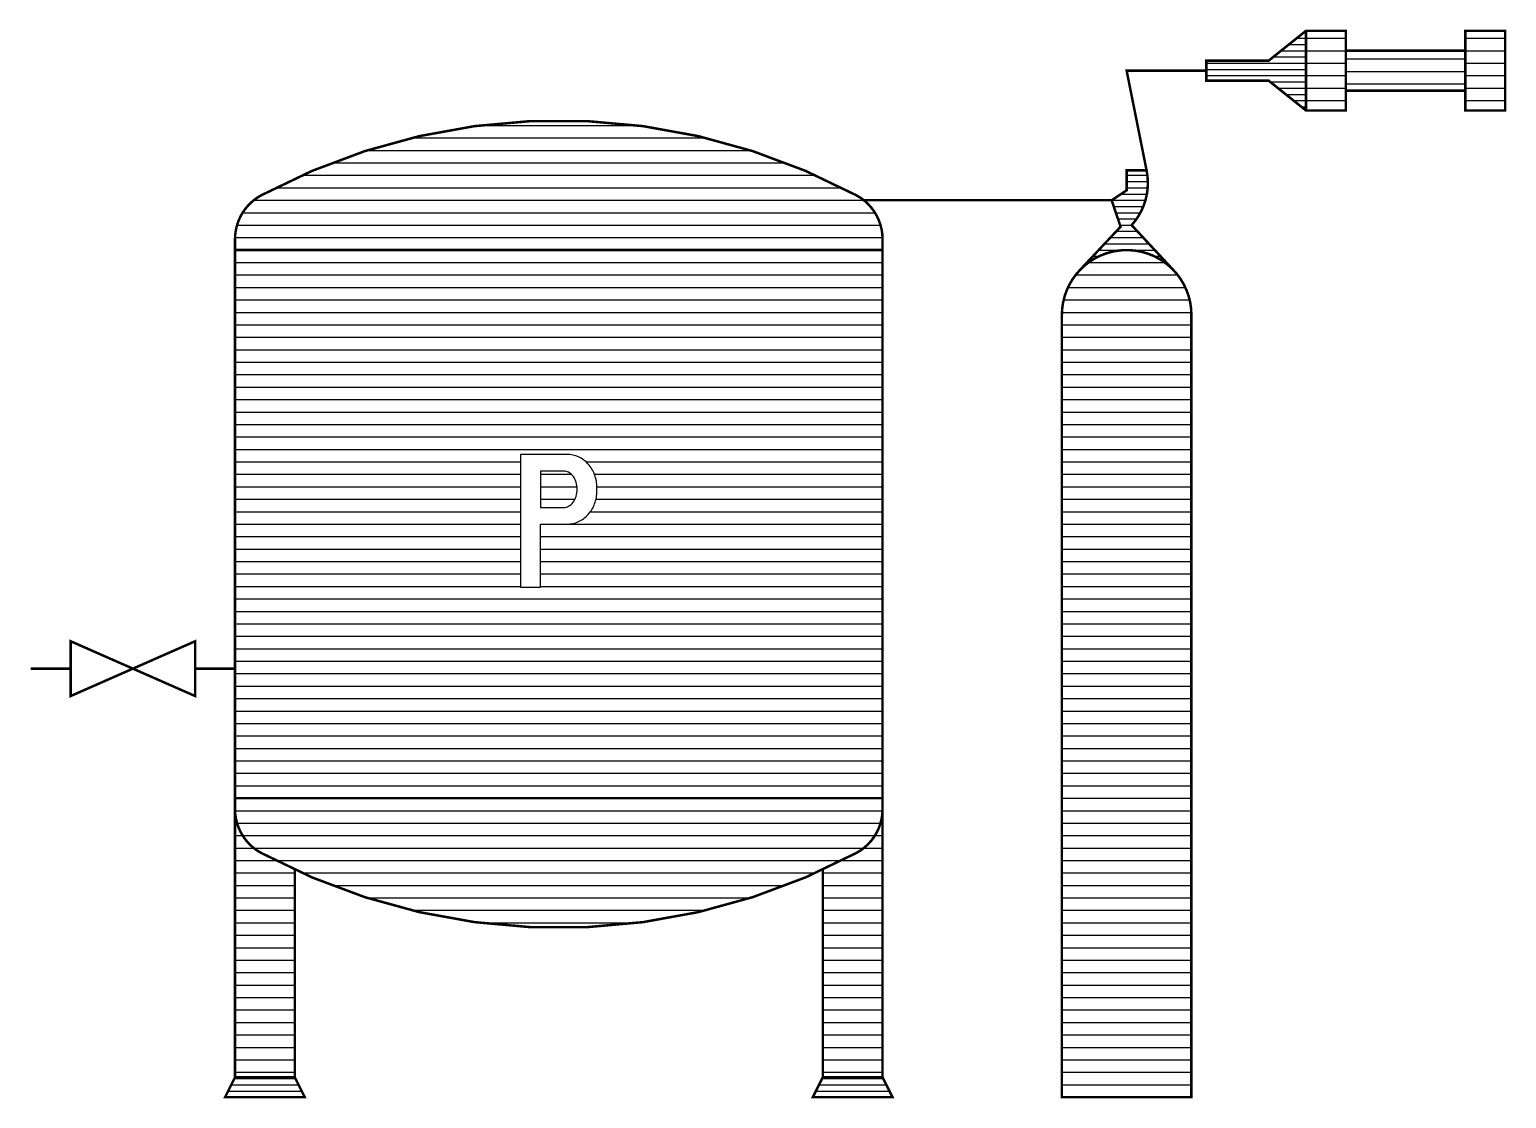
# Model space of a CAD drawing. Header units: millimetres. Extents: x -3 to 2253, y -3 to 1300.
# Drawn here: x 1507.44 to 1522.26, y 107.49 to 118.21 of the extents above; entities that cross this region are included whole.
import ezdxf

# ---------------------------------------------------------------- set-up
doc = ezdxf.new("R2010")
doc.units = ezdxf.units.MM
doc.layers.add('ROOD', color=1, linetype='Continuous')
doc.layers.add('VEILIG', color=7, linetype='Continuous')

# ---------------------------------------------------------------- blocks, each defined once
blk = doc.blocks.new('*X147')
at = {"color": 0}
for p, q in [((25.325, 10.875), (31.825, 10.875)), ((25.325, 10.75), (31.825, 10.75)), ((25.325, 10.625), (31.825, 10.625)), ((25.325, 10.5), (31.825, 10.5)), ((25.325, 10.375), (31.825, 10.375)), ((25.325, 10.25), (31.825, 10.25)), ((25.325, 10.125), (31.825, 10.125)), ((25.325, 10), (31.825, 10)), ((25.325, 9.875), (31.825, 9.875)), ((25.325, 9.75), (31.825, 9.75)), ((25.325, 9.625), (31.825, 9.625)), ((25.325, 9.5), (31.825, 9.5)), ((25.325, 9.375), (31.825, 9.375)), ((25.325, 9.25), (31.825, 9.25)), ((25.325, 9.125), (31.825, 9.125)), ((25.325, 9), (31.825, 9)), ((25.325, 8.875), (28.191, 8.875)), ((25.325, 8.75), (28.191, 8.75)), ((28.391, 8.75), (28.702, 8.75)), ((28.848, 8.875), (31.825, 8.875)), ((28.933, 8.75), (31.825, 8.75)), ((25.325, 8.625), (28.191, 8.625)), ((28.391, 8.625), (28.758, 8.625)), ((28.958, 8.625), (31.825, 8.625)), ((25.325, 8.5), (28.191, 8.5)), ((28.391, 8.5), (28.738, 8.5)), ((28.949, 8.5), (31.825, 8.5)), ((25.325, 8.375), (28.191, 8.375)), ((28.892, 8.375), (31.825, 8.375)), ((25.325, 8.25), (28.191, 8.25)), ((28.658, 8.25), (31.825, 8.25)), ((25.325, 8.125), (28.191, 8.125)), ((28.391, 8.125), (31.825, 8.125)), ((25.325, 8), (28.191, 8)), ((25.325, 7.875), (28.191, 7.875)), ((28.391, 8), (31.825, 8)), ((28.391, 7.875), (31.825, 7.875)), ((25.325, 7.75), (28.191, 7.75)), ((28.391, 7.75), (31.825, 7.75)), ((25.325, 7.625), (28.191, 7.625)), ((28.391, 7.625), (31.825, 7.625)), ((25.325, 7.5), (31.825, 7.5)), ((25.325, 7.375), (31.825, 7.375)), ((25.325, 7.25), (31.825, 7.25)), ((25.325, 7.125), (31.825, 7.125)), ((25.325, 7), (31.825, 7)), ((25.325, 6.875), (31.825, 6.875)), ((25.325, 6.75), (31.825, 6.75)), ((25.325, 6.625), (31.825, 6.625)), ((25.325, 6.5), (31.825, 6.5)), ((25.325, 6.375), (31.825, 6.375)), ((25.325, 6.25), (31.825, 6.25)), ((25.325, 6.125), (31.825, 6.125)), ((25.325, 6), (31.825, 6)), ((25.325, 5.875), (31.825, 5.875)), ((25.325, 5.75), (31.825, 5.75)), ((25.325, 5.625), (31.825, 5.625))]:
    blk.add_line(p, q, dxfattribs=at)
blk = doc.blocks.new('*X146')
at = {"color": 0}
for p, q in [((34.275, 11.75), (34.483, 11.75)), ((34.275, 11.688), (34.488, 11.688)), ((34.275, 11.625), (34.486, 11.625)), ((34.125, 11.5), (34.464, 11.5)), ((34.146, 11.438), (34.442, 11.438)), ((34.219, 11.562), (34.478, 11.562)), ((34.166, 11.375), (34.413, 11.375)), ((34.187, 11.312), (34.375, 11.312)), ((34.111, 11.125), (34.441, 11.125)), ((34.169, 11.188), (34.383, 11.188)), ((34.208, 11.25), (34.325, 11.25)), ((33.994, 11), (34.557, 11)), ((34.052, 11.062), (34.499, 11.062)), ((33.876, 10.875), (33.892, 10.875)), ((33.935, 10.938), (33.997, 10.938)), ((34.553, 10.938), (34.616, 10.938)), ((34.658, 10.875), (34.674, 10.875)), ((33.818, 10.812), (33.818, 10.812)), ((34.732, 10.812), (34.732, 10.812))]:
    blk.add_line(p, q, dxfattribs=at)
blk = doc.blocks.new('*X145')
at = {"color": 0}
for p, q in [((35.903, 13.062), (36.075, 13.062)), ((35.981, 13.125), (36.075, 13.125)), ((36.059, 13.188), (36.075, 13.188)), ((35.747, 12.938), (36.075, 12.938)), ((35.825, 13), (36.075, 13)), ((35.075, 12.875), (36.075, 12.875)), ((35.075, 12.812), (36.075, 12.812)), ((35.075, 12.75), (36.075, 12.75)), ((35.715, 12.688), (36.075, 12.688)), ((35.794, 12.625), (36.075, 12.625)), ((35.872, 12.562), (36.075, 12.562)), ((35.95, 12.5), (36.075, 12.5)), ((36.028, 12.438), (36.075, 12.438))]:
    blk.add_line(p, q, dxfattribs=at)
blk = doc.blocks.new('*X144')
at = {"color": 0}
for p, q in [((36.475, 12.875), (37.675, 12.875)), ((36.475, 12.75), (37.675, 12.75)), ((36.475, 12.625), (37.675, 12.625))]:
    blk.add_line(p, q, dxfattribs=at)
blk = doc.blocks.new('*X143')
at = {"color": 0}
for p, q in [((37.675, 13.125), (38.075, 13.125)), ((37.675, 13), (38.075, 13)), ((37.675, 12.875), (38.075, 12.875)), ((37.675, 12.75), (38.075, 12.75)), ((37.675, 12.625), (38.075, 12.625)), ((37.675, 12.5), (38.075, 12.5))]:
    blk.add_line(p, q, dxfattribs=at)
blk = doc.blocks.new('*X142')
at = {"color": 0}
for p, q in [((36.075, 13.125), (36.475, 13.125)), ((36.075, 13), (36.475, 13)), ((36.075, 12.875), (36.475, 12.875)), ((36.075, 12.75), (36.475, 12.75)), ((36.075, 12.625), (36.475, 12.625)), ((36.075, 12.5), (36.475, 12.5))]:
    blk.add_line(p, q, dxfattribs=at)
blk = doc.blocks.new('*X141')
at = {"color": 0}
for p, q in [((33.892, 10.875), (34.658, 10.875)), ((33.762, 10.75), (34.787, 10.75)), ((33.686, 10.625), (34.864, 10.625)), ((33.642, 10.5), (34.907, 10.5)), ((33.625, 10.375), (34.924, 10.375)), ((33.625, 10.25), (34.925, 10.25)), ((33.625, 10.125), (34.925, 10.125)), ((33.625, 10), (34.925, 10)), ((33.625, 9.875), (34.925, 9.875)), ((33.625, 9.75), (34.925, 9.75)), ((33.625, 9.625), (34.925, 9.625)), ((33.625, 9.5), (34.925, 9.5)), ((33.625, 9.375), (34.925, 9.375)), ((33.625, 9.25), (34.925, 9.25)), ((33.625, 9.125), (34.925, 9.125)), ((33.625, 9), (34.925, 9)), ((33.625, 8.875), (34.925, 8.875)), ((33.625, 8.75), (34.925, 8.75)), ((33.625, 8.625), (34.925, 8.625)), ((33.625, 8.5), (34.925, 8.5)), ((33.625, 8.375), (34.925, 8.375)), ((33.625, 8.25), (34.925, 8.25)), ((33.625, 8.125), (34.925, 8.125)), ((33.625, 8), (34.925, 8)), ((33.625, 7.875), (34.925, 7.875)), ((33.625, 7.75), (34.925, 7.75)), ((33.625, 7.625), (34.925, 7.625)), ((33.625, 7.5), (34.925, 7.5)), ((33.625, 7.375), (34.925, 7.375)), ((33.625, 7.25), (34.925, 7.25)), ((33.625, 7.125), (34.925, 7.125)), ((33.625, 7), (34.925, 7)), ((33.625, 6.875), (34.925, 6.875)), ((33.625, 6.75), (34.925, 6.75)), ((33.625, 6.625), (34.925, 6.625)), ((33.625, 6.5), (34.925, 6.5)), ((33.625, 6.375), (34.925, 6.375)), ((33.625, 6.25), (34.925, 6.25)), ((33.625, 6.125), (34.925, 6.125)), ((33.625, 6), (34.925, 6)), ((33.625, 5.875), (34.925, 5.875)), ((33.625, 5.75), (34.925, 5.75)), ((33.625, 5.625), (34.925, 5.625)), ((33.625, 5.5), (34.925, 5.5)), ((33.625, 5.375), (34.925, 5.375)), ((33.625, 5.25), (34.925, 5.25)), ((33.625, 5.125), (34.925, 5.125)), ((33.625, 5), (34.925, 5)), ((33.625, 4.875), (34.925, 4.875)), ((33.625, 4.75), (34.925, 4.75)), ((33.625, 4.625), (34.925, 4.625)), ((33.625, 4.5), (34.925, 4.5)), ((33.625, 4.375), (34.925, 4.375)), ((33.625, 4.25), (34.925, 4.25)), ((33.625, 4.125), (34.925, 4.125)), ((33.625, 4), (34.925, 4)), ((33.625, 3.875), (34.925, 3.875)), ((33.625, 3.75), (34.925, 3.75)), ((33.625, 3.625), (34.925, 3.625)), ((33.625, 3.5), (34.925, 3.5)), ((33.625, 3.375), (34.925, 3.375)), ((33.625, 3.25), (34.925, 3.25)), ((33.625, 3.125), (34.925, 3.125)), ((33.625, 3), (34.925, 3)), ((33.625, 2.875), (34.925, 2.875)), ((33.625, 2.75), (34.925, 2.75)), ((33.625, 2.625), (34.925, 2.625))]:
    blk.add_line(p, q, dxfattribs=at)
blk = doc.blocks.new('*X140')
at = {"color": 0}
for p, q in [((31.219, 2.688), (31.831, 2.688)), ((31.156, 2.562), (31.894, 2.562)), ((31.187, 2.625), (31.862, 2.625))]:
    blk.add_line(p, q, dxfattribs=at)
blk = doc.blocks.new('*X139')
at = {"color": 0}
for p, q in [((25.319, 2.688), (25.931, 2.688)), ((25.256, 2.562), (25.994, 2.562)), ((25.287, 2.625), (25.962, 2.625))]:
    blk.add_line(p, q, dxfattribs=at)
blk = doc.blocks.new('*X138')
at = {"color": 0}
for p, q in [((31.825, 5.375), (31.825, 5.375)), ((31.805, 5.25), (31.825, 5.25)), ((31.748, 5.125), (31.825, 5.125)), ((31.637, 5), (31.825, 5)), ((31.225, 4.75), (31.825, 4.75)), ((31.416, 4.875), (31.825, 4.875)), ((31.225, 4.625), (31.825, 4.625)), ((31.225, 4.5), (31.825, 4.5)), ((31.225, 4.375), (31.825, 4.375)), ((31.225, 4.25), (31.825, 4.25)), ((31.225, 4.125), (31.825, 4.125)), ((31.225, 4), (31.825, 4)), ((31.225, 3.875), (31.825, 3.875)), ((31.225, 3.75), (31.825, 3.75)), ((31.225, 3.625), (31.825, 3.625)), ((31.225, 3.5), (31.825, 3.5)), ((31.225, 3.375), (31.825, 3.375)), ((31.225, 3.25), (31.825, 3.25)), ((31.225, 3.125), (31.825, 3.125)), ((31.225, 3), (31.825, 3)), ((31.225, 2.875), (31.825, 2.875)), ((31.225, 2.75), (31.825, 2.75))]:
    blk.add_line(p, q, dxfattribs=at)
blk = doc.blocks.new('*X137')
at = {"color": 0}
for p, q in [((25.325, 5.375), (25.325, 5.375)), ((25.325, 5.25), (25.345, 5.25)), ((25.325, 5.125), (25.401, 5.125)), ((25.325, 5), (25.513, 5)), ((25.325, 4.875), (25.733, 4.875)), ((25.325, 4.75), (25.925, 4.75)), ((25.325, 4.625), (25.925, 4.625)), ((25.325, 4.5), (25.925, 4.5)), ((25.325, 4.375), (25.925, 4.375)), ((25.325, 4.25), (25.925, 4.25)), ((25.325, 4.125), (25.925, 4.125)), ((25.325, 4), (25.925, 4)), ((25.325, 3.875), (25.925, 3.875)), ((25.325, 3.75), (25.925, 3.75)), ((25.325, 3.625), (25.925, 3.625)), ((25.325, 3.5), (25.925, 3.5)), ((25.325, 3.375), (25.925, 3.375)), ((25.325, 3.25), (25.925, 3.25)), ((25.325, 3.125), (25.925, 3.125)), ((25.325, 3), (25.925, 3)), ((25.325, 2.875), (25.925, 2.875)), ((25.325, 2.75), (25.925, 2.75))]:
    blk.add_line(p, q, dxfattribs=at)
blk = doc.blocks.new('*X136')
at = {"color": 0}
for p, q in [((25.325, 5.375), (31.825, 5.375)), ((25.345, 5.25), (31.805, 5.25)), ((25.401, 5.125), (31.748, 5.125)), ((25.513, 5), (31.637, 5)), ((25.733, 4.875), (31.416, 4.875)), ((25.997, 4.75), (31.153, 4.75)), ((26.297, 4.625), (30.853, 4.625)), ((26.651, 4.5), (30.499, 4.5)), ((27.098, 4.375), (30.052, 4.375)), ((27.782, 4.25), (29.368, 4.25))]:
    blk.add_line(p, q, dxfattribs=at)
blk = doc.blocks.new('*X135')
at = {"color": 0}
for p, q in [((27.782, 12.25), (29.368, 12.25)), ((27.098, 12.125), (30.052, 12.125)), ((26.297, 11.875), (30.853, 11.875)), ((26.651, 12), (30.499, 12)), ((25.997, 11.75), (31.153, 11.75)), ((25.733, 11.625), (31.416, 11.625)), ((25.513, 11.5), (31.637, 11.5)), ((25.401, 11.375), (31.748, 11.375)), ((25.325, 11.125), (31.825, 11.125)), ((25.345, 11.25), (31.805, 11.25))]:
    blk.add_line(p, q, dxfattribs=at)
blk = doc.blocks.new('0409')
at = {"layer": 'VEILIG', "const_width": 0.025}
for points in [[(15.65, 13.2), (15.25, 13.2), (14.875, 12.9), (14.25, 12.9), (14.25, 12.7), (14.875, 12.7), (15.25, 12.4), (15.65, 12.4)], [(17.25, 12.4), (17.25, 13.2), (16.85, 13.2), (16.85, 12.4)], [(4.1, 6.525), (2.85, 7.075), (2.85, 6.525), (4.1, 7.075)]]:
    blk.add_lwpolyline(points, close=True, dxfattribs=at)
for points in [[(15.25, 12.4), (15.25, 13.2)], [(15.65, 13), (16.85, 13)], [(16.85, 12.6), (15.65, 12.6)], [(10.812, 11.5), (13.3, 11.5)], [(4.5, 11), (11, 11)], [(2.85, 6.8), (2.45, 6.8)], [(4.5, 6.8), (4.1, 6.8)], [(11, 5.5), (4.5, 5.5)], [(4.5, 5.391), (4.5, 2.7), (4.4, 2.5), (5.2, 2.5), (5.1, 2.7), (5.1, 4.783)], [(10.4, 4.783), (10.4, 2.7), (10.3, 2.5), (11.1, 2.5), (11, 2.7), (11, 5.391)], [(5.1, 2.7), (4.5, 2.7)], [(10.4, 2.7), (11, 2.7)]]:
    blk.add_lwpolyline(points, dxfattribs=at)
for points in [[(14.25, 12.8), (13.45, 12.8), (13.65, 11.8, -0.239379), (13.5, 11.25), (13.912, 10.807, -0.197496), (14.1, 10.35), (14.1, 2.5), (12.8, 2.5), (12.8, 10.35, -0.197496), (12.988, 10.807), (13.389, 11.234), (13.3, 11.5), (13.45, 11.6), (13.45, 11.8), (13.65, 11.8)], [(13.912, 10.807, 0.417411), (12.988, 10.807, 0.417411)]]:
    blk.add_lwpolyline(points, format="xyb", dxfattribs=at)
blk.add_lwpolyline([(4.5, 5.5), (4.5, 5.391, 0.27635), (4.764, 4.95, 0.251252), (10.736, 4.95, 0.27635), (11, 5.391), (11, 5.5), (11, 11), (11, 11.109, 0.27635), (10.736, 11.55, 0.251252), (4.764, 11.55, 0.27635), (4.5, 11.109), (4.5, 11)], format="xyb", close=True, dxfattribs=at)
at = {"layer": 'VEILIG'}
for points in [[(7.567, 8.25), (7.833, 8.25, 0.108254), (7.947, 8.275, 0.102013), (8.045, 8.348, 0.094273), (8.11, 8.454, 0.089446), (8.133, 8.583), (8.133, 8.6, 0.011275), (8.133, 8.617, 0.089446), (8.11, 8.746, 0.094273), (8.045, 8.852, 0.102013), (7.947, 8.925, 0.108254), (7.833, 8.95), (7.367, 8.95), (7.367, 7.617), (7.567, 7.617)], [(7.567, 8.417), (7.8, 8.417, 0.129313), (7.849, 8.43, 0.106376), (7.895, 8.47, 0.084636), (7.924, 8.528, 0.073821), (7.934, 8.6, 0.073821), (7.924, 8.672, 0.084636), (7.895, 8.73, 0.106376), (7.849, 8.77, 0.129313), (7.8, 8.783), (7.567, 8.783)]]:
    blk.add_lwpolyline(points, format="xyb", close=True, dxfattribs=at)
at = {"layer": 'ROOD'}
for name, p in [('*X142', (-20.825, 0)), ('*X143', (-20.825, 0)), ('*X144', (-20.825, 0.043)), ('*X135', (-20.825, 0)), ('*X147', (-20.825, 0)), ('*X141', (-20.825, 0)), ('*X137', (-20.825, 0)), ('*X136', (-20.825, 0)), ('*X138', (-20.825, 0))]:
    blk.add_blockref(name, p, dxfattribs=at)
at = {"layer": 'VEILIG'}
for name in ['*X145', '*X146', '*X139', '*X140']:
    blk.add_blockref(name, (-20.825, 0), dxfattribs=at)

msp = doc.modelspace()

# ---------------------------------------------------------------- block references
msp.add_blockref('0409', (1505, 105))

doc.saveas('drawing.dxf')
